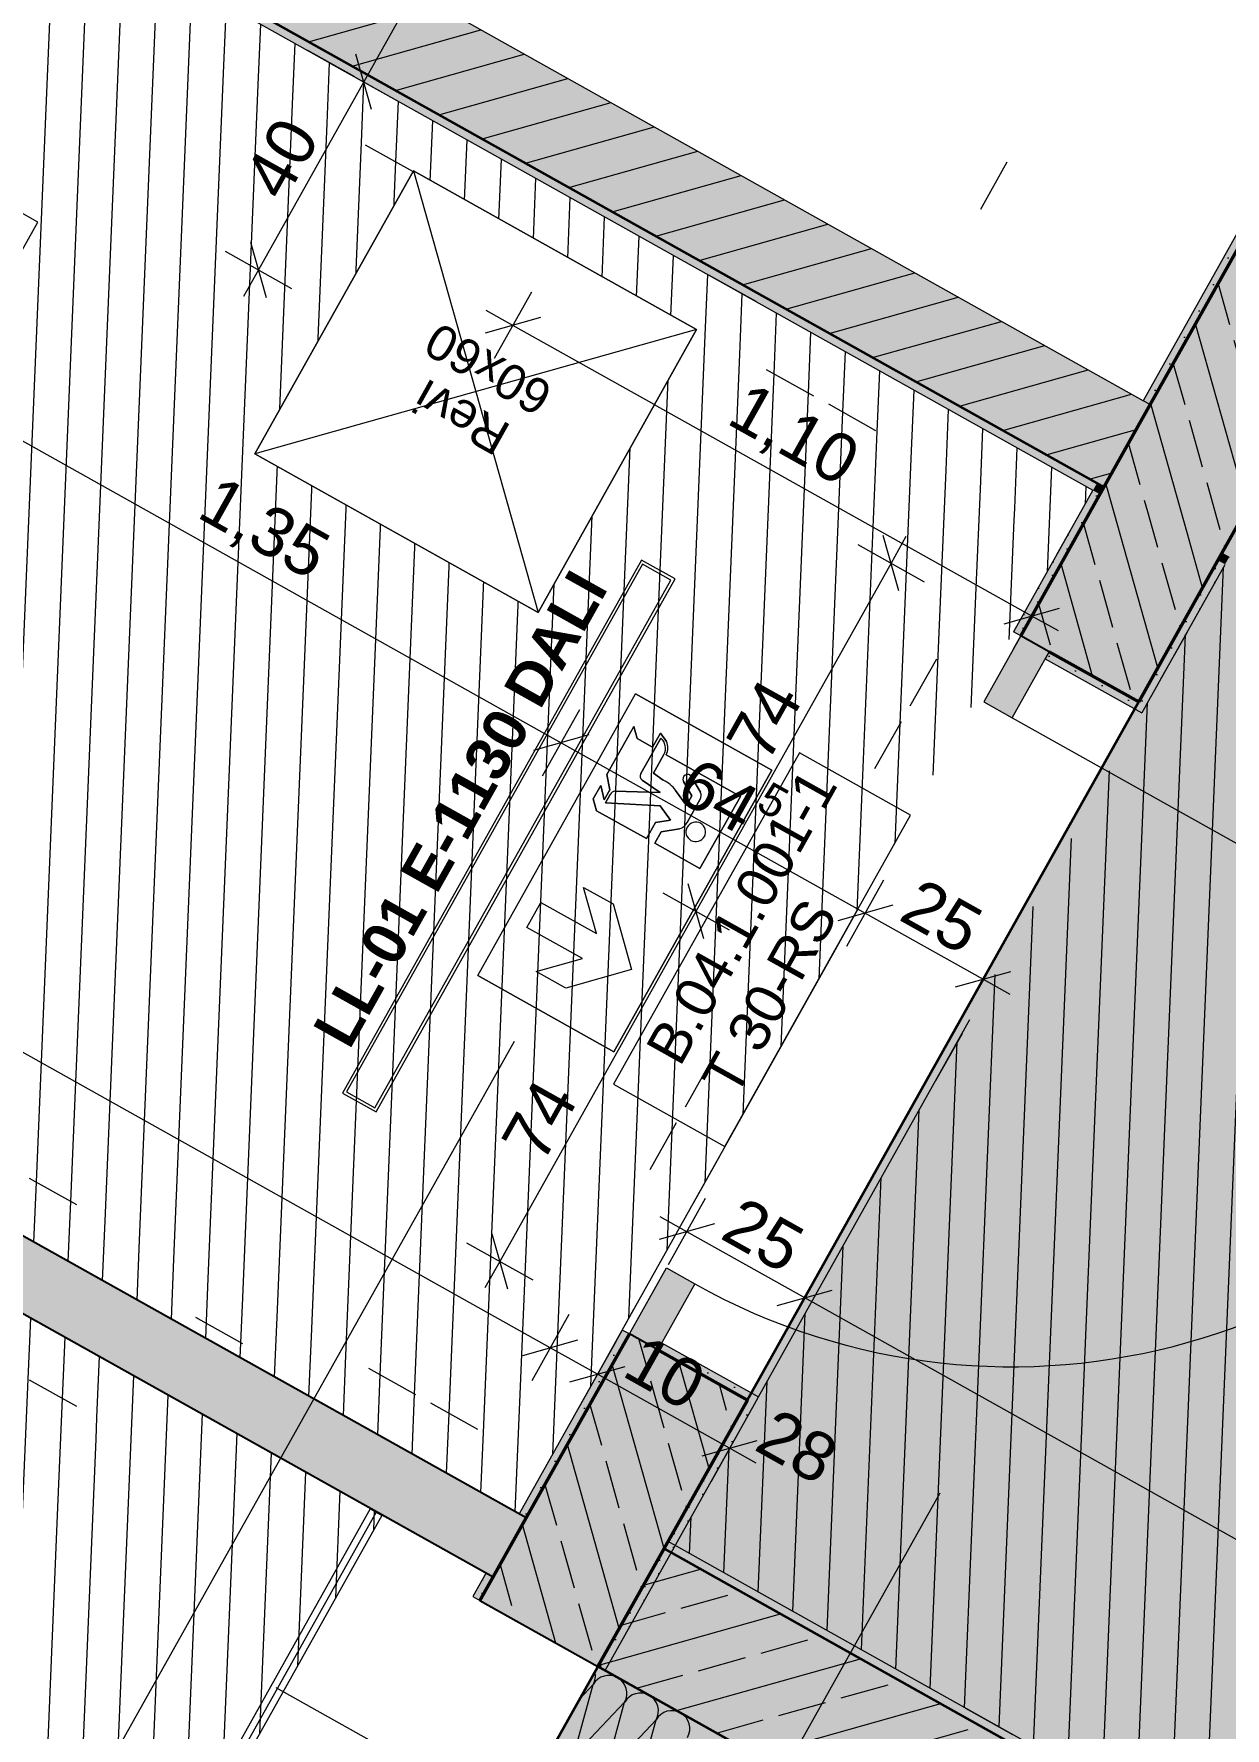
# Model space of a CAD drawing. Header units: metres. Extents: x -27.1 to 50.1, y 105.7 to 163.4.
# Drawn here: x -4.43 to -2.228, y 121.858 to 124.991 of the extents above; entities that cross this region are included whole.
import ezdxf

# ---------------------------------------------------------------- set-up
doc = ezdxf.new("R2010")
doc.units = ezdxf.units.M
doc.header["$MEASUREMENT"] = 0
for name, pattern in [('Achse', [0.0023, 0.0015, -0.0008]), ('Punktlinie', [0.0035, 0, -0.0035]), ('Punktlinie_ eng', [0.00075, 0, -0.00075]), ('Strichlinie', [0.004, 0.003, -0.001]), ('Strichlinie-unter-Schnitt', [0.0024, 0.0016, -0.0008]), ('Strichlinie-über-Schnitt', [0.0023, 0.0008, -0.0015]), ('Strichpunktlinie', [0.006703, 0.003528, -0.001764, 0, -0.001411]), ('Wipeout_Contour', [1, 0, -1])]:
    doc.linetypes.add(name, pattern=pattern)
for name, color, linetype in [('00  Raster', 7, 'Continuous'), ('00  Raster Ausbau', 7, 'Continuous'), ('10  Treppen + Rampen', 7, 'Continuous'), ('10  Wand Massiv', 7, 'Continuous'), ('10  Wand Massiv_Schnittschraffur', 7, 'Continuous'), ('10  Wand Massiv_Tür', 7, 'Continuous'), ('20  Decke Abhangdecke', 7, 'Continuous'), ('20  Decke Abhangdecke_Deckschraffur', 7, 'Continuous'), ('20  Deckenspiegel + Einbauten', 7, 'Continuous'), ('40  Bemaßung 1_ 50 Deckenspiegel', 7, 'Continuous'), ('50  NUF - Raumstempel', 7, 'Continuous'), ('Neubau_10  Treppen + Rampen', 7, 'Continuous'), ('Neubau_10  Wand Massiv', 7, 'Continuous'), ('Neubau_20  Decke Abhangdecke', 7, 'Continuous'), ('Neubau_20  Decke Abhangdecke_Deckschraffur', 7, 'Continuous'), ('Neubau_20  Deckenspiegel + Einbauten', 7, 'Continuous'), ('Neubau_20 Wand Leichtbau MIETERAUSBAU', 7, 'Continuous'), ('Neubau_20 Wand Leichtbau MIETERAUSBAU_Schnittschraffur', 7, 'Continuous')]:
    doc.layers.add(name, color=color, linetype=linetype)
doc.styles.add('ERSTELLTER_STIL_1', font='arial.ttf')
doc.styles.add('ERSTELLTER_STIL_2', font='arial.ttf')
pattern_1 = [(87.605446, (0, 0), (-0.02497817, 0.001044517), [0, -0.025])]
pattern_2 = [(87.605446, (0, 0), (-0.06494324, 0.002715745), [])]
pattern_3 = [(285.73796, (0, 0), (0.11550147, 0.03254858), []), (285.73796, (0.05775, 0.01627), (0.11550147, 0.03254858), [0.09, -0.03])]
pattern_4 = [(15.737956, (0, 0), (-0.017630478, 0.062563295), [])]

# ---------------------------------------------------------------- blocks, each defined once
blk = doc.blocks.new('*X7', base_point=(-0.1628, 98.0075))
at = {"layer": '10  Wand Massiv_Schnittschraffur', "color": 98, "linetype": 'Continuous', "lineweight": 13, "ltscale": 1000, "true_color": 0x000100}
for p, q in [((-3.4322, 121.8056), (-3.3961, 121.9382)), ((-3.4203, 121.9124), (-3.3961, 121.9382)), ((-3.4322, 121.8056), (-3.3379, 121.9056)), ((-3.374, 121.773), (-3.3379, 121.9056)), ((-3.374, 121.773), (-3.2798, 121.873)), ((-3.3159, 121.7404), (-3.2798, 121.873))]:
    blk.add_line(p, q, dxfattribs=at)
for centre, start, end in [((-3.4252, 121.9545), 330.738, 12.778), ((-3.367, 121.9219), 60.738, 150.738), ((-3.367, 121.9219), 330.738, 60.738), ((-3.3088, 121.8893), 60.738, 150.738), ((-3.3088, 121.8893), 330.738, 60.738), ((-3.2507, 121.8567), 60.738, 150.738), ((-3.2507, 121.8567), 330.738, 60.738)]:
    blk.add_arc(centre, 0.0333, start, end, dxfattribs=at)

msp = doc.modelspace()

# ---------------------------------------------------------------- hatches: boundary and pattern name
at = {"layer": '10  Wand Massiv_Schnittschraffur', "linetype": 'Continuous', "lineweight": 0, "true_color": 0xffffff}
for points in [[(-5.1492, 125.8645), (-5.2347, 125.7118), (-2.4649, 124.1598), (-2.3793, 124.3125)], [(-5.3874, 125.7973), (-5.3947, 125.7843), (-2.4722, 124.1468), (-2.4649, 124.1598)], [(-1.94, 125.0659), (-2.4518, 124.1525), (-2.2337, 124.0303), (-1.7219, 124.9437)], [(-2.3662, 124.3052), (-1.94, 125.0659), (-1.9531, 125.0733), (-2.3793, 124.3125)], [(-2.4518, 124.1525), (-2.3662, 124.3052), (-2.3793, 124.3125), (-2.4649, 124.1598)], [(-2.4722, 124.1468), (-2.6188, 123.885), (-2.6058, 123.8777), (-2.4591, 124.1394)], [(-2.4518, 124.1525), (-2.6058, 123.8777), (-2.5534, 123.8484), (-2.3877, 123.7555), (-2.2337, 124.0303)], [(-2.4591, 124.1394), (-2.4518, 124.1525), (-2.4649, 124.1598), (-2.4722, 124.1468)], [(-2.3877, 123.7555), (-2.3746, 123.7482), (-2.2279, 124.0099), (-2.241, 124.0172)], [(-2.2279, 124.0099), (-2.2206, 124.023), (-2.2337, 124.0303), (-2.241, 124.0172)], [(-2.6058, 123.8777), (-2.6742, 123.7556), (-2.6218, 123.7262), (-2.5534, 123.8484)], [(-2.3746, 123.7482), (-2.3877, 123.7555), (-2.5534, 123.8484), (-2.5607, 123.8353), (-2.3819, 123.7351)], [(-3.3292, 122.5866), (-3.2768, 122.5572), (-3.2084, 122.6794), (-3.2608, 122.7087)], [(-3.3292, 122.5866), (-3.6054, 122.0937), (-3.3873, 121.9715), (-3.1111, 122.4644), (-3.2768, 122.5572)], [(-3.3423, 122.5939), (-3.5329, 122.2537), (-3.5198, 122.2463), (-3.3292, 122.5866)], [(-3.0907, 122.4701), (-3.2695, 122.5703), (-3.2768, 122.5572), (-3.1111, 122.4644), (-3.098, 122.457)], [(-3.3873, 121.9715), (-3.3742, 121.9641), (-3.098, 122.457), (-3.1111, 122.4644)], [(-0.7278, 120.7851), (-3.2577, 122.2026), (-3.2651, 122.1896), (-0.7351, 120.772)], [(-3.3873, 121.9715), (-0.8573, 120.5539), (-0.7351, 120.772), (-3.2651, 122.1896)], [(-3.594, 122.1446), (-3.6185, 122.101), (-3.6054, 122.0937), (-3.5809, 122.1373)]]:
    msp.add_hatch(color=7, dxfattribs=at).paths.add_polyline_path(points)
at = {"layer": '10  Wand Massiv_Schnittschraffur', "linetype": 'Continuous', "lineweight": 13, "true_color": 0x000100}
h = msp.add_hatch(dxfattribs=at)
h.set_pattern_fill('MW_Kalksandstein_0001', color=98, style=0, pattern_type=2)
h.set_pattern_definition(pattern_4)
h.paths.add_polyline_path([(-5.1492, 125.8645), (-5.2347, 125.7118), (-2.4649, 124.1598), (-2.3793, 124.3125)])
h = msp.add_hatch(dxfattribs=at)
h.set_pattern_fill('Gips_0001', color=98, style=0, pattern_type=2)
h.set_pattern_definition(pattern_1)
h.paths.add_polyline_path([(-5.3874, 125.7973), (-5.3947, 125.7843), (-2.4722, 124.1468), (-2.4649, 124.1598)])
h = msp.add_hatch(dxfattribs=at)
h.set_pattern_fill('Beton__Stahlbeton_0001', color=98, style=0, pattern_type=2)
h.set_pattern_definition([(285.73796, (0, 0), (0.11550147, 0.03254858), []), (285.73796, (0.05775, 0.01627), (0.11550147, 0.03254858), [0.09, -0.03])])
h.paths.add_polyline_path([(-1.94, 125.0659), (-2.4518, 124.1525), (-2.2337, 124.0303), (-1.7219, 124.9437)])
h = msp.add_hatch(dxfattribs=at)
h.set_pattern_fill('Gips_0001', color=98, style=0, pattern_type=2)
h.set_pattern_definition(pattern_1)
h.paths.add_polyline_path([(-2.3662, 124.3052), (-1.94, 125.0659), (-1.9531, 125.0733), (-2.3793, 124.3125)])
h = msp.add_hatch(dxfattribs=at)
h.set_pattern_fill('MW_Kalksandstein_0001', color=98, style=0, pattern_type=2)
h.set_pattern_definition(pattern_4)
h.paths.add_polyline_path([(-2.4518, 124.1525), (-2.3662, 124.3052), (-2.3793, 124.3125), (-2.4649, 124.1598)])
h = msp.add_hatch(dxfattribs=at)
h.set_pattern_fill('Gips_0001', color=98, style=0, pattern_type=2)
h.set_pattern_definition(pattern_1)
h.paths.add_polyline_path([(-2.4722, 124.1468), (-2.6188, 123.885), (-2.6058, 123.8777), (-2.4591, 124.1394)])
h = msp.add_hatch(dxfattribs=at)
h.set_pattern_fill('Beton__Stahlbeton_0001', color=98, style=0, pattern_type=2)
h.set_pattern_definition(pattern_3)
h.paths.add_polyline_path([(-2.4518, 124.1525), (-2.6058, 123.8777), (-2.5534, 123.8484), (-2.3877, 123.7555), (-2.2337, 124.0303)])
h = msp.add_hatch(dxfattribs=at)
h.set_pattern_fill('Gips_0001', color=98, style=0, pattern_type=2)
h.set_pattern_definition(pattern_1)
h.paths.add_polyline_path([(-2.4591, 124.1394), (-2.4518, 124.1525), (-2.4649, 124.1598), (-2.4722, 124.1468)])
h = msp.add_hatch(dxfattribs=at)
h.set_pattern_fill('Gips_0001', color=98, style=0, pattern_type=2)
h.set_pattern_definition(pattern_1)
h.paths.add_polyline_path([(-2.3877, 123.7555), (-2.3746, 123.7482), (-2.2279, 124.0099), (-2.241, 124.0172)])
h = msp.add_hatch(dxfattribs=at)
h.set_pattern_fill('Gips_0001', color=98, style=0, pattern_type=2)
h.set_pattern_definition(pattern_1)
h.paths.add_polyline_path([(-2.2279, 124.0099), (-2.2206, 124.023), (-2.2337, 124.0303), (-2.241, 124.0172)])
h = msp.add_hatch(dxfattribs=at)
h.set_pattern_fill('Gips_0001', color=98, style=0, pattern_type=2)
h.set_pattern_definition(pattern_1)
h.paths.add_polyline_path([(-2.3746, 123.7482), (-2.3877, 123.7555), (-2.5534, 123.8484), (-2.5607, 123.8353), (-2.3819, 123.7351)])
h = msp.add_hatch(dxfattribs=at)
h.set_pattern_fill('Beton__Stahlbeton_0001', color=98, style=0, pattern_type=2)
h.set_pattern_definition(pattern_3)
h.paths.add_polyline_path([(-3.3292, 122.5866), (-3.6054, 122.0937), (-3.3873, 121.9715), (-3.1111, 122.4644), (-3.2768, 122.5572)])
h = msp.add_hatch(dxfattribs=at)
h.set_pattern_fill('Gips_0001', color=98, style=0, pattern_type=2)
h.set_pattern_definition(pattern_1)
h.paths.add_polyline_path([(-3.3423, 122.5939), (-3.5329, 122.2537), (-3.5198, 122.2463), (-3.3292, 122.5866)])
h = msp.add_hatch(dxfattribs=at)
h.set_pattern_fill('Gips_0001', color=98, style=0, pattern_type=2)
h.set_pattern_definition(pattern_1)
h.paths.add_polyline_path([(-3.0907, 122.4701), (-3.2695, 122.5703), (-3.2768, 122.5572), (-3.1111, 122.4644), (-3.098, 122.457)])
h = msp.add_hatch(dxfattribs=at)
h.set_pattern_fill('Gips_0001', color=98, style=0, pattern_type=2)
h.set_pattern_definition(pattern_1)
h.paths.add_polyline_path([(-3.3873, 121.9715), (-3.3742, 121.9641), (-3.098, 122.457), (-3.1111, 122.4644)])
h = msp.add_hatch(dxfattribs=at)
h.set_pattern_fill('Gips_0001', color=98, style=0, pattern_type=2)
h.set_pattern_definition(pattern_1)
h.paths.add_polyline_path([(-0.7278, 120.7851), (-3.2577, 122.2026), (-3.2651, 122.1896), (-0.7351, 120.772)])
h = msp.add_hatch(dxfattribs=at)
h.set_pattern_fill('Beton__Stahlbeton_0001', color=98, style=0, pattern_type=2)
h.set_pattern_definition([(15.73796, (0, 0), (-0.03254858, 0.11550147), []), (15.73796, (-0.01627, 0.05775), (-0.03254858, 0.11550147), [0.09, -0.03])])
h.paths.add_polyline_path([(-3.3873, 121.9715), (-0.8573, 120.5539), (-0.7351, 120.772), (-3.2651, 122.1896)])
h = msp.add_hatch(dxfattribs=at)
h.set_pattern_fill('Gips_0001', color=98, style=0, pattern_type=2)
h.set_pattern_definition(pattern_1)
h.paths.add_polyline_path([(-3.594, 122.1446), (-3.6185, 122.101), (-3.6054, 122.0937), (-3.5809, 122.1373)])
at = {"layer": 'Neubau_20  Decke Abhangdecke_Deckschraffur', "linetype": 'Continuous', "lineweight": 18, "true_color": 0xffd5aa}
h = msp.add_hatch(dxfattribs=at)
h.set_pattern_fill('Mauerwerk_0001', color=41, style=0, pattern_type=2)
h.set_pattern_definition(pattern_2)
h.paths.add_polyline_path([(-6.715, 127.9798), (-8.397, 124.9778), (-8.3098, 124.9289), (-3.5329, 122.2537), (-2.4722, 124.1468), (-5.4078, 125.7916), (-4.787, 126.8995), (-6.6278, 127.9309)])
h.paths.add_polyline_path([(-8.2609, 125.0162), (-6.6767, 127.8437), (-4.9231, 126.8612), (-5.5439, 125.7532), (-2.6083, 124.1084), (-3.5718, 122.3889)], flags=0)
h = msp.add_hatch(dxfattribs=at)
h.set_pattern_fill('Mauerwerk_0001', color=41, style=0, pattern_type=2)
h.set_pattern_definition(pattern_2)
h.paths.add_polyline_path([(-8.2609, 125.0162), (-3.5718, 122.3889), (-2.6083, 124.1084), (-5.5439, 125.7532), (-4.9231, 126.8612), (-6.6767, 127.8437)])
h = msp.add_hatch(dxfattribs=at)
h.set_pattern_fill('Mauerwerk_0001', color=41, style=0, pattern_type=2)
h.set_pattern_definition(pattern_2)
h.paths.add_polyline_path([(-8.507, 124.7815), (-11.9098, 118.7084), (-7.6128, 116.3019), (-7.5387, 116.4341), (-7.1636, 116.2239), (-4.7342, 120.5597), (-5.1093, 120.7699), (-4.8992, 121.145), (-4.524, 120.9348), (-3.786, 122.2521), (-8.4581, 124.8688)])
h.paths.add_polyline_path([(-7.6516, 116.4372), (-11.7737, 118.7468), (-8.4198, 124.7327), (-4.2977, 122.4231)], flags=0)
h = msp.add_hatch(dxfattribs=at)
h.set_pattern_fill('Mauerwerk_0001', color=41, style=0, pattern_type=2)
h.set_pattern_definition(pattern_2)
h.paths.add_polyline_path([(-8.4198, 124.7327), (-11.7737, 118.7468), (-7.6516, 116.4372), (-4.2977, 122.4231)])
at = {"layer": 'Neubau_20 Wand Leichtbau MIETERAUSBAU_Schnittschraffur', "linetype": 'Continuous', "lineweight": 18}
for points in [[(-8.4576, 124.8697), (-3.5809, 122.1373), (-3.5198, 122.2463), (-8.3965, 124.9787)], [(-3.5809, 122.1373), (-3.5198, 122.2463), (-3.5329, 122.2537), (-3.594, 122.1446)]]:
    msp.add_hatch(color=9, dxfattribs=at).paths.add_polyline_path(points)

# ---------------------------------------------------------------- linework, layer by layer
at = {"layer": '00  Raster Ausbau', "color": 9, "linetype": 'Achse', "lineweight": 18, "ltscale": 1000}
for p, q in [((-3.2433, 121.4204), (-2.7545, 122.2928)), ((-3.1099, 121.4435), (-3.9823, 121.9323))]:
    msp.add_line(p, q, dxfattribs=at)
at = {"layer": '10  Wand Massiv', "color": 7, "linetype": 'Continuous', "lineweight": 35, "ltscale": 1000}
for p, q in [((-5.2347, 125.7118), (-2.4649, 124.1598)), ((-2.4649, 124.1598), (-2.4518, 124.1525)), ((-2.4649, 124.1598), (-2.4518, 124.1525)), ((-0.7351, 120.772), (-3.2651, 122.1896)), ((-3.3873, 121.9715), (-0.8573, 120.5539))]:
    msp.add_line(p, q, dxfattribs=at)
at = {"layer": '10  Wand Massiv', "color": 7, "linetype": 'Continuous', "lineweight": 50, "ltscale": 1000}
for p, q in [((-1.94, 125.0659), (-2.3662, 124.3052)), ((-2.4518, 124.1525), (-2.3662, 124.3052)), ((-2.4518, 124.1525), (-2.3662, 124.3052)), ((-2.4518, 124.1525), (-2.6058, 123.8777)), ((-2.3877, 123.7555), (-2.2337, 124.0303)), ((-2.3877, 123.7555), (-2.5534, 123.8484)), ((-3.3292, 122.5866), (-3.5198, 122.2463)), ((-3.1111, 122.4644), (-3.2768, 122.5572)), ((-3.3873, 121.9715), (-3.1111, 122.4644)), ((-3.5809, 122.1373), (-3.5198, 122.2463)), ((-3.5809, 122.1373), (-3.5198, 122.2463)), ((-3.5809, 122.1373), (-3.6054, 122.0937))]:
    msp.add_line(p, q, dxfattribs=at)
at = {"layer": '10  Wand Massiv', "color": 7, "linetype": 'Continuous', "lineweight": 13, "ltscale": 1000}
for p, q in [((-2.3662, 124.3052), (-2.3793, 124.3125)), ((-2.3662, 124.3052), (-2.3793, 124.3125)), ((-2.6058, 123.8777), (-2.6188, 123.885)), ((-2.5534, 123.8484), (-2.5607, 123.8353)), ((-2.5607, 123.8353), (-2.3819, 123.7351)), ((-2.3746, 123.7482), (-2.3819, 123.7351)), ((-3.3292, 122.5866), (-3.3423, 122.5939)), ((-3.2768, 122.5572), (-3.2695, 122.5703)), ((-3.2695, 122.5703), (-3.0907, 122.4701)), ((-3.098, 122.457), (-3.0907, 122.4701))]:
    msp.add_line(p, q, dxfattribs=at)
at = {"layer": '10  Wand Massiv', "color": 7, "linetype": 'Continuous', "lineweight": 25, "ltscale": 1000}
for p, q in [((-2.5534, 123.8484), (-2.6058, 123.8777)), ((-3.2768, 122.5572), (-3.3292, 122.5866))]:
    msp.add_line(p, q, dxfattribs=at)
at = {"layer": '10  Wand Massiv', "color": 7, "linetype": 'Continuous', "lineweight": 13, "ltscale": 1000, "flags": 128}
for points in [[(-2.3793, 124.3125), (-5.1492, 125.8645)], [(-5.3947, 125.7843), (-2.4722, 124.1468)], [(-1.9531, 125.0733), (-2.3793, 124.3125)], [(-2.4722, 124.1468), (-2.6188, 123.885)], [(-2.2337, 124.0303), (-2.2206, 124.023)], [(-2.3746, 123.7482), (-2.2279, 124.0099)], [(-3.3423, 122.5939), (-3.5329, 122.2537)], [(-3.3742, 121.9641), (-3.098, 122.457)], [(-3.2651, 122.1896), (-3.2577, 122.2026)], [(-0.7278, 120.7851), (-3.2577, 122.2026)], [(-3.594, 122.1446), (-3.6185, 122.101)], [(-3.6185, 122.101), (-3.6054, 122.0937)], [(-3.485, 121.797), (-3.3873, 121.9715)], [(-3.3873, 121.9715), (-3.3742, 121.9641)]]:
    msp.add_lwpolyline(points, dxfattribs=at)
at = {"layer": '10  Wand Massiv', "color": 7, "linetype": 'Continuous', "lineweight": 50, "ltscale": 1000, "flags": 128}
msp.add_lwpolyline([(-2.2337, 124.0303), (-1.7219, 124.9437)], dxfattribs=at)
at = {"layer": '10  Wand Massiv', "color": 7, "linetype": 'Continuous', "lineweight": 13, "ltscale": 1000, "flags": 128}
msp.add_lwpolyline([(-3.1528, 122.9331), (-2.8093, 123.5463), (-3.0149, 123.6615), (-3.3585, 123.0484)], close=True, dxfattribs=at)
at = {"layer": '10  Wand Massiv', "color": 7, "linetype": 'Continuous', "lineweight": 25, "ltscale": 1000, "flags": 128}
msp.add_lwpolyline([(-3.6054, 122.0937), (-3.3873, 121.9715)], dxfattribs=at)
at = {"layer": '10  Wand Massiv_Tür', "color": 7, "linetype": 'Strichlinie-über-Schnitt', "lineweight": 13, "ltscale": 1000}
for p, q in [((-3.3423, 122.5939), (-2.6188, 123.885)), ((-3.0907, 122.4701), (-2.3819, 123.7351))]:
    msp.add_line(p, q, dxfattribs=at)
at = {"layer": '10  Wand Massiv_Tür', "color": 7, "linetype": 'Continuous', "lineweight": 18, "ltscale": 1000}
for p, q in [((-2.6058, 123.8777), (-2.6742, 123.7556)), ((-2.5534, 123.8484), (-2.6058, 123.8777)), ((-2.6218, 123.7262), (-2.5534, 123.8484)), ((-2.6742, 123.7556), (-2.6218, 123.7262)), ((-2.6218, 123.7262), (-1.575, 123.1397)), ((-3.3292, 122.5866), (-3.2608, 122.7087)), ((-3.2608, 122.7087), (-3.2084, 122.6794)), ((-3.2084, 122.6794), (-3.2768, 122.5572)), ((-3.2768, 122.5572), (-3.3292, 122.5866))]:
    msp.add_line(p, q, dxfattribs=at)
at = {"layer": '10  Wand Massiv_Tür', "color": 7, "linetype": 'Continuous', "lineweight": 13, "ltscale": 1000}
for p, q in [((-2.6058, 123.8777), (-2.6188, 123.885)), ((-2.5607, 123.8353), (-2.3819, 123.7351)), ((-2.3746, 123.7482), (-2.3819, 123.7351)), ((-3.3292, 122.5866), (-3.3423, 122.5939)), ((-3.2695, 122.5703), (-3.0907, 122.4701)), ((-3.098, 122.457), (-3.0907, 122.4701))]:
    msp.add_line(p, q, dxfattribs=at)
at = {"layer": '10  Wand Massiv_Tür', "color": 7, "linetype": 'Continuous', "lineweight": 25, "ltscale": 1000}
for p, q in [((-2.5534, 123.8484), (-2.6058, 123.8777)), ((-2.5534, 123.8484), (-2.6058, 123.8777)), ((-3.2768, 122.5572), (-3.3292, 122.5866)), ((-3.2768, 122.5572), (-3.3292, 122.5866))]:
    msp.add_line(p, q, dxfattribs=at)
at = {"layer": '10  Wand Massiv_Tür', "color": 7, "linetype": 'Continuous', "lineweight": 13, "ltscale": 1000}
msp.add_arc((-2.6218, 123.7262), 1.2, 240.738, 330.738, dxfattribs=at)
at = {"layer": '20  Decke Abhangdecke', "color": 7, "linetype": 'Strichlinie-unter-Schnitt', "lineweight": 18, "ltscale": 1000}
for p, q in [((-3.8083, 122.2634), (-4.5458, 120.9471)), ((-3.8083, 122.2634), (-3.7865, 122.2512)), ((-3.7865, 122.2512), (-4.524, 120.9348))]:
    msp.add_line(p, q, dxfattribs=at)
at = {"layer": '20  Decke Abhangdecke', "color": 7, "linetype": 'Strichpunktlinie', "lineweight": 13, "ltscale": 1000}
msp.add_line((-3.7974, 122.2573), (-4.5349, 120.9409), dxfattribs=at)
at = {"layer": '40  Bemaßung 1_ 50 Deckenspiegel', "color": 7, "linetype": 'Continuous', "lineweight": 13, "ltscale": 1000}
for p, q in [((-3.7274, 125.0678), (-3.8203, 124.9021)), ((-3.8059, 124.851), (-3.8346, 124.9531)), ((-3.8816, 124.9364), (-3.7589, 124.8677)), ((-2.9068, 124.0464), (-2.7841, 123.9776)), ((-2.8311, 123.961), (-2.8598, 124.0631)), ((-2.818, 124.0611), (-2.8455, 124.012)), ((-2.5509, 123.9756), (-2.6196, 123.8529)), ((-2.6363, 123.8999), (-2.5342, 123.9287)), ((-2.5362, 123.8868), (-2.5853, 123.9143)), ((-3.4897, 123.6187), (-3.4209, 123.7413)), ((-3.4043, 123.6944), (-3.5064, 123.6656)), ((-3.4553, 123.68), (-2.893, 123.365)), ((-3.1918, 123.3171), (-3.2206, 123.4192)), ((-2.9274, 123.3036), (-2.8587, 123.4263)), ((-3.2675, 123.4025), (-3.1449, 123.3338)), ((-3.2062, 123.3682), (-3.5689, 122.7209)), ((-2.842, 123.3794), (-2.9441, 123.3506)), ((-2.893, 123.365), (-2.6749, 123.2428)), ((-2.7093, 123.1814), (-2.6406, 123.3041)), ((-2.726, 123.2284), (-2.6239, 123.2572)), ((-2.6749, 123.2428), (-2.6259, 123.2153)), ((-3.1888, 122.8371), (-3.2576, 122.7144)), ((-3.1721, 122.7901), (-3.2742, 122.7614)), ((-3.2232, 122.7757), (-3.2723, 122.8032)), ((-3.5833, 122.7719), (-3.5545, 122.6698)), ((-3.0051, 122.6535), (-3.2232, 122.7757)), ((-3.6302, 122.7552), (-3.5075, 122.6865)), ((-3.5689, 122.7209), (-3.5964, 122.6718)), ((-2.9707, 122.7149), (-3.0395, 122.5922)), ((-3.0561, 122.6392), (-2.954, 122.6679)), ((-1.7837, 121.9692), (-3.0051, 122.6535)), ((-3.4409, 122.6225), (-3.5096, 122.4998)), ((-3.5263, 122.5467), (-3.4242, 122.5755)), ((-3.3537, 122.5736), (-3.4224, 122.4509)), ((-3.388, 122.5122), (-3.4753, 122.5611)), ((-3.4391, 122.4979), (-3.337, 122.5266)), ((-3.1438, 122.3754), (-3.388, 122.5122)), ((-3.1094, 122.4367), (-3.1781, 122.314)), ((-3.1948, 122.361), (-3.0927, 122.3898)), ((-3.0947, 122.3479), (-3.1438, 122.3754))]:
    msp.add_line(p, q, dxfattribs=at)
at = {"layer": 'Neubau_10  Wand Massiv', "color": 7, "linetype": 'Continuous', "lineweight": 25, "ltscale": 1000}
for p, q in [((-3.5198, 122.2463), (-3.5329, 122.2537)), ((-3.5198, 122.2463), (-3.5329, 122.2537)), ((-3.594, 122.1446), (-3.5809, 122.1373)), ((-3.594, 122.1446), (-3.5809, 122.1373))]:
    msp.add_line(p, q, dxfattribs=at)
at = {"layer": 'Neubau_20  Decke Abhangdecke', "color": 7, "linetype": 'Punktlinie_ eng', "lineweight": 13, "ltscale": 1000, "flags": 128}
for points in [[(-6.715, 127.9798), (-8.397, 124.9778), (-8.3098, 124.9289), (-3.5329, 122.2537), (-2.4722, 124.1468), (-5.4078, 125.7916), (-4.787, 126.8995), (-6.6278, 127.9309)], [(-8.2609, 125.0162), (-3.5718, 122.3889), (-2.6083, 124.1084), (-5.5439, 125.7532), (-4.9231, 126.8612), (-6.6767, 127.8437)], [(-8.2609, 125.0162), (-6.6767, 127.8437), (-4.9231, 126.8612), (-5.5439, 125.7532), (-2.6083, 124.1084), (-3.5718, 122.3889)], [(-8.507, 124.7815), (-11.9098, 118.7084), (-7.6128, 116.3019), (-7.5387, 116.4341), (-7.1636, 116.2239), (-4.7342, 120.5597), (-5.1093, 120.7699), (-4.8992, 121.145), (-4.524, 120.9348), (-3.786, 122.2521), (-8.4581, 124.8688)], [(-7.6516, 116.4372), (-11.7737, 118.7468), (-8.4198, 124.7327), (-4.2977, 122.4231)], [(-8.4198, 124.7327), (-11.7737, 118.7468), (-7.6516, 116.4372), (-4.2977, 122.4231)]]:
    msp.add_lwpolyline(points, close=True, dxfattribs=at)
at = {"layer": 'Neubau_20  Deckenspiegel + Einbauten', "color": 7, "linetype": 'Continuous', "lineweight": 13, "ltscale": 1000}
for p, q in [((-3.6096, 123.2497), (-3.3178, 123.7706)), ((-3.0659, 123.6294), (-3.3178, 123.7706)), ((-3.3178, 123.7706), (-3.0659, 123.6294)), ((-3.321, 123.7098), (-3.3707, 123.6212)), ((-3.3707, 123.6212), (-3.321, 123.7098)), ((-3.3149, 123.6881), (-3.321, 123.7098)), ((-3.321, 123.7098), (-3.3149, 123.6881)), ((-3.2862, 123.672), (-3.3149, 123.6881)), ((-3.3149, 123.6881), (-3.2862, 123.672)), ((-3.3081, 123.6228), (-3.2713, 123.6884)), ((-3.2713, 123.6884), (-3.3081, 123.6228)), ((-3.2718, 123.6977), (-3.2862, 123.672)), ((-3.2862, 123.672), (-3.2718, 123.6977)), ((-3.2605, 123.682), (-3.2718, 123.6977)), ((-3.2718, 123.6977), (-3.2605, 123.682)), ((-3.2653, 123.6582), (-3.2848, 123.6235)), ((-3.2848, 123.6235), (-3.2653, 123.6582)), ((-3.1239, 123.5808), (-3.2613, 123.6578)), ((-3.2613, 123.6578), (-3.1239, 123.5808)), ((-3.3707, 123.6212), (-3.3652, 123.5932)), ((-3.3652, 123.5932), (-3.3707, 123.6212)), ((-3.3577, 123.1086), (-3.0659, 123.6294)), ((-3.0659, 123.6294), (-3.3577, 123.1086)), ((-3.2723, 123.5877), (-3.3055, 123.6109)), ((-3.3055, 123.6109), (-3.2723, 123.5877)), ((-3.2848, 123.6235), (-3.2668, 123.6109)), ((-3.2668, 123.6109), (-3.2848, 123.6235)), ((-3.2137, 123.5816), (-3.2291, 123.6085)), ((-3.2291, 123.6085), (-3.2137, 123.5816)), ((-3.2141, 123.6171), (-3.1976, 123.5883)), ((-3.1976, 123.5883), (-3.2141, 123.6171)), ((-3.3821, 123.6008), (-3.3959, 123.5762)), ((-3.3959, 123.5762), (-3.3821, 123.6008)), ((-3.3959, 123.5762), (-3.3897, 123.5543)), ((-3.3897, 123.5543), (-3.3959, 123.5762)), ((-3.3755, 123.5747), (-3.3821, 123.6008)), ((-3.3821, 123.6008), (-3.3755, 123.5747)), ((-3.3652, 123.5932), (-3.3755, 123.5747)), ((-3.3755, 123.5747), (-3.3652, 123.5932)), ((-3.373, 123.569), (-3.3644, 123.5843)), ((-3.3644, 123.5843), (-3.373, 123.569)), ((-3.3558, 123.5902), (-3.2723, 123.5877)), ((-3.2723, 123.5877), (-3.3558, 123.5902)), ((-3.2436, 123.5919), (-3.2235, 123.5641)), ((-3.2235, 123.5641), (-3.2436, 123.5919)), ((-3.2235, 123.5641), (-3.2137, 123.5816)), ((-3.2137, 123.5816), (-3.2235, 123.5641)), ((-3.1983, 123.5754), (-3.2223, 123.5324)), ((-3.2223, 123.5324), (-3.1983, 123.5754)), ((-3.1987, 123.4473), (-3.1239, 123.5808)), ((-3.1239, 123.5808), (-3.1987, 123.4473)), ((-3.3897, 123.5543), (-3.2975, 123.5026)), ((-3.2975, 123.5026), (-3.3897, 123.5543)), ((-3.2725, 123.5634), (-3.373, 123.569)), ((-3.373, 123.569), (-3.2725, 123.5634)), ((-3.2532, 123.5367), (-3.2725, 123.5634)), ((-3.2725, 123.5634), (-3.2532, 123.5367)), ((-3.2975, 123.5026), (-3.2807, 123.5325)), ((-3.2807, 123.5325), (-3.2975, 123.5026)), ((-3.2705, 123.5154), (-3.2824, 123.4942)), ((-3.2824, 123.4942), (-3.2705, 123.5154)), ((-3.2807, 123.5325), (-3.2532, 123.5367)), ((-3.2532, 123.5367), (-3.2807, 123.5325)), ((-3.2365, 123.5207), (-3.2705, 123.5154)), ((-3.2705, 123.5154), (-3.2365, 123.5207)), ((-3.2824, 123.4942), (-3.1987, 123.4473)), ((-3.1987, 123.4473), (-3.2824, 123.4942)), ((-3.414, 123.4125), (-3.3593, 123.3819)), ((-3.3899, 123.3272), (-3.414, 123.4125)), ((-3.3899, 123.3272), (-3.414, 123.4125)), ((-3.414, 123.4125), (-3.3593, 123.3819)), ((-3.5185, 123.3385), (-3.4927, 123.3847)), ((-3.5185, 123.3385), (-3.4927, 123.3847)), ((-3.4927, 123.3847), (-3.3899, 123.3272)), ((-3.4927, 123.3847), (-3.3899, 123.3272)), ((-3.3593, 123.3819), (-3.3251, 123.2605)), ((-3.3593, 123.3819), (-3.3251, 123.2605)), ((-3.4158, 123.281), (-3.5185, 123.3385)), ((-3.4158, 123.281), (-3.5185, 123.3385)), ((-3.5012, 123.2569), (-3.4158, 123.281)), ((-3.5012, 123.2569), (-3.4158, 123.281)), ((-3.3251, 123.2605), (-3.4465, 123.2263)), ((-3.3251, 123.2605), (-3.4465, 123.2263)), ((-3.6096, 123.2497), (-3.3577, 123.1086)), ((-3.3577, 123.1086), (-3.6096, 123.2497)), ((-3.4465, 123.2263), (-3.5012, 123.2569)), ((-3.4465, 123.2263), (-3.5012, 123.2569))]:
    msp.add_line(p, q, dxfattribs=at)
at = {"layer": 'Neubau_20  Deckenspiegel + Einbauten', "color": 7, "linetype": 'Continuous', "lineweight": 13, "ltscale": 1000, "flags": 128}
msp.add_lwpolyline([(-4.4844, 124.6777), (-5.037, 123.692), (-4.975, 123.6573), (-4.4225, 124.643)], close=True, dxfattribs=at)
at = {"layer": 'Neubau_20  Deckenspiegel + Einbauten', "color": 7, "linetype": 'Continuous', "lineweight": 13, "ltscale": 1000}
for centre, radius, start, end in [((-3.2868, 123.6697), 0.0244, 331.9683, 50.3514), ((-3.2868, 123.6697), 0.0244, 331.9683, 50.3514), ((-3.284, 123.6707), 0.0261, 330.2892, 25.7537), ((-3.284, 123.6707), 0.0261, 330.2892, 25.7537), ((-3.3, 123.6183), 0.00922, 150.738, 233.5073), ((-3.3, 123.6183), 0.00922, 150.738, 233.5073), ((-3.2911, 123.5575), 0.0587, 35.8219, 65.4505), ((-3.2911, 123.5575), 0.0587, 35.8219, 65.4505), ((-3.2216, 123.6128), 0.00864, 29.8725, 209.6506), ((-3.2216, 123.6128), 0.00864, 29.8725, 209.6506), ((-3.3541, 123.5785), 0.0119, 98.383, 150.738), ((-3.3541, 123.5785), 0.0119, 98.383, 150.738), ((-3.2111, 123.5825), 0.0147, 330.738, 22.9722), ((-3.2111, 123.5825), 0.0147, 330.738, 22.9722), ((-3.2444, 123.5448), 0.0253, 288.1881, 330.738), ((-3.2444, 123.5448), 0.0253, 288.1881, 330.738), ((-3.2064, 123.5152), 0.0182, 60.738, 240.738), ((-3.2064, 123.5152), 0.0182, 240.738, 60.738)]:
    msp.add_arc(centre, radius, start, end, dxfattribs=at)
at = {"layer": 'Neubau_20 Wand Leichtbau MIETERAUSBAU', "color": 7, "linetype": 'Continuous', "lineweight": 25, "ltscale": 1000, "flags": 128}
for points in [[(-3.5198, 122.2463), (-8.3965, 124.9787)], [(-8.4576, 124.8697), (-3.5809, 122.1373)]]:
    msp.add_lwpolyline(points, dxfattribs=at)
at = {"layer": 'Neubau_20 Wand Leichtbau MIETERAUSBAU', "color": 7, "linetype": 'Continuous', "lineweight": 13, "ltscale": 1000, "flags": 128}
msp.add_lwpolyline([(-3.5809, 122.1373), (-3.5198, 122.2463)], dxfattribs=at)

# ---------------------------------------------------------------- block references
at = {"layer": '10  Treppen + Rampen', "color": 7, "linetype": 'Continuous', "lineweight": 13, "ltscale": 1000}
msp.add_blockref('*X7', (-0.1628, 98.0075), dxfattribs=at)

# ---------------------------------------------------------------- texts
at = {"layer": '10  Wand Massiv', "color": 7, "linetype": 'Continuous', "lineweight": 18, "char_height": 0.075, "attachment_point": 1, "rotation": 60.738, "style": 'ERSTELLTER_STIL_1'}
for s, insert in [('\\A1;{\\pql;\\pt0;\\fArial|b0|i0|c0|p38;B.04.1.001-1}', (-3.3013, 123.1154)), ('\\A1;{\\pql;\\pt0;\\fArial|b0|i0|c0|p38;T 30-RS}', (-3.1984, 123.0578))]:
    msp.add_mtext(s, dxfattribs=dict(at, insert=insert))
at = {"layer": '40  Bemaßung 1_ 50 Deckenspiegel', "color": 7, "linetype": 'Continuous', "lineweight": 13, "char_height": 0.09, "attachment_point": 7, "style": 'ERSTELLTER_STIL_1'}
for s, insert, width, rotation in [('\\A1;{\\pql;\\fArial|b0|i0|c0|p38;1,10}', (-3.1606, 124.2573), 0.239452, 330.738), ('\\A1;{\\pql;\\fArial|b0|i0|c0|p38;74}', (-3.0749, 123.6393), 0.136595, 60.738), ('\\A1;{\\pql;\\fArial|b0|i0|c0|p38;25}', (-2.8348, 123.353), 0.136595, 330.738), ('\\A1;{\\pql;\\fArial|b0|i0|c0|p38;74}', (-3.4904, 122.8989), 0.136595, 60.738), ('\\A1;{\\pql;\\fArial|b0|i0|c0|p38;25}', (-3.1649, 122.7637), 0.136595, 330.738), ('\\A1;{\\pql;\\fArial|b0|i0|c0|p38;10}', (-3.3465, 122.5096), 0.136595, 330.738), ('\\A1;{\\pql;\\fArial|b0|i0|c0|p38;28}', (-3.1022, 122.3728), 0.136595, 330.738)]:
    msp.add_mtext(s, dxfattribs=dict(at, insert=insert, width=width, rotation=rotation))
at = {"layer": '40  Bemaßung 1_ 50 Deckenspiegel', "color": 7, "linetype": 'Continuous', "lineweight": 13, "insert": (-3.2604, 123.5544), "char_height": 0.09, "attachment_point": 7, "rotation": 330.738, "style": 'ERSTELLTER_STIL_1'}
msp.add_mtext('\\A1;{\\pql;\\fArial|b0|i0|c0|p38;64\\fArial|b0|i0|c0|p38;\\A1{\\H.66x;\\S5^  ;}}', dxfattribs=at)

# ---------------------------------------------------------------- next in the draw order: wipeouts: each hides what was drawn before it
at = {"color": 254, "linetype": 'Wipeout_Contour', "lineweight": 0, "ltscale": 497.531488}
msp.add_wipeout([(-3.2048, 124.4445), (-3.7282, 124.7378), (-4.0215, 124.2144), (-3.498, 123.9211)], dxfattribs=at).dxf.layer = 'Neubau_20  Deckenspiegel + Einbauten'

# ---------------------------------------------------------------- next in the draw order: hatches: boundary and pattern name
at = {"layer": '20  Decke Abhangdecke_Deckschraffur', "linetype": 'Continuous', "lineweight": 18, "true_color": 0xffd5aa}
h = msp.add_hatch(dxfattribs=at)
h.set_pattern_fill('Mauerwerk_0001', color=41, style=0, pattern_type=2)
h.set_pattern_definition(pattern_2)
h.paths.add_polyline_path([(-0.7365, 120.79), (0.2802, 122.6046), (-2.2279, 124.0099), (-3.2446, 122.1953)])
at = {"layer": 'Neubau_10  Treppen + Rampen', "linetype": 'Continuous', "lineweight": 0, "true_color": 0x8f8f8f}
msp.add_hatch(color=252, dxfattribs=at).paths.add_polyline_path([(-3.5879, 121.6135), (0.2748, 119.4492), (3.5582, 125.3093), (-0.3044, 127.4736)])

# ---------------------------------------------------------------- next in the draw order: linework, layer by layer
at = {"layer": '00  Raster', "color": 7, "linetype": 'Strichpunktlinie', "lineweight": 13, "ltscale": 1000}
for p, q in [((-11.9168, 108.1804), (14.1513, 154.7055)), ((0.5731, 119.9817), (-19.0305, 130.9657))]:
    msp.add_line(p, q, dxfattribs=at)
at = {"layer": '20  Decke Abhangdecke', "color": 7, "linetype": 'Punktlinie_ eng', "lineweight": 13, "ltscale": 1000, "flags": 128}
msp.add_lwpolyline([(-0.7365, 120.79), (0.2802, 122.6046), (-2.2279, 124.0099), (-3.2446, 122.1953)], close=True, dxfattribs=at)
at = {"layer": '40  Bemaßung 1_ 50 Deckenspiegel', "color": 7, "linetype": 'Continuous', "lineweight": 13, "ltscale": 1000}
for p, q in [((-3.4753, 122.5611), (-8.1644, 125.1885)), ((-3.8203, 124.9021), (-4.015, 124.5546)), ((-4.0763, 124.5889), (-3.9536, 124.5202)), ((-4.0293, 124.6056), (-4.0006, 124.5035)), ((-4.015, 124.5546), (-4.0424, 124.5055)), ((-3.5102, 124.5131), (-3.5789, 124.3904)), ((-3.4935, 124.4662), (-3.5956, 124.4374)), ((-3.5446, 124.4518), (-3.5936, 124.4793)), ((-2.5853, 123.9143), (-3.5446, 124.4518)), ((-4.633, 124.3399), (-3.4553, 123.68)), ((-2.8455, 124.012), (-3.2062, 123.3682))]:
    msp.add_line(p, q, dxfattribs=at)
at = {"layer": '50  NUF - Raumstempel', "color": 253, "linetype": 'Punktlinie', "lineweight": 18, "ltscale": 1000, "true_color": 0x9f9f9f, "flags": 128}
msp.add_lwpolyline([(-10.0359, 110.1647), (-20.9522, 116.2812), (-16.4992, 124.2287), (-18.674, 125.4472), (-12.0678, 137.2376), (-11.8323, 137.1056), (-11.9129, 136.9617), (-11.5378, 136.7515), (-11.4571, 136.8954), (-6.3493, 134.0335), (-6.4299, 133.8895), (-6.0548, 133.6794), (-5.9741, 133.8233), (-5.8127, 133.7329), (-8.4694, 128.9914), (-4.7748, 126.9213), (-5.4078, 125.7916), (-2.4722, 124.1468), (-3.7407, 121.8829), (-3.5348, 121.7676)], close=True, dxfattribs=at)
msp.add_lwpolyline([(0.4754, 119.8072), (-0.8573, 120.5539), (-0.7278, 120.7851), (-3.2446, 122.1953), (-2.2279, 124.0099), (0.302, 122.5924), (1.938, 125.5122), (3.2576, 124.7729)], dxfattribs=at)
at = {"layer": 'Neubau_10  Treppen + Rampen', "color": 8, "linetype": 'Continuous', "lineweight": 35, "ltscale": 1000, "flags": 128}
msp.add_lwpolyline([(3.5582, 125.3093), (-0.3044, 127.4736), (-3.5879, 121.6135), (0.2748, 119.4492)], dxfattribs=at)
at = {"layer": 'Neubau_20  Deckenspiegel + Einbauten', "color": 7, "linetype": 'Continuous', "lineweight": 13, "ltscale": 1000}
for p, q in [((-4.0215, 124.2144), (-3.7282, 124.7378)), ((-3.7282, 124.7378), (-3.2048, 124.4445)), ((-3.2048, 124.4445), (-3.498, 123.9211)), ((-3.498, 123.9211), (-4.0215, 124.2144))]:
    msp.add_line(p, q, dxfattribs=at)
at = {"layer": 'Neubau_20  Deckenspiegel + Einbauten', "color": 7, "linetype": 'Strichlinie', "lineweight": 13, "ltscale": 1000}
for p, q in [((-3.7282, 124.7378), (-3.498, 123.9211)), ((-3.2048, 124.4445), (-4.0215, 124.2144))]:
    msp.add_line(p, q, dxfattribs=at)
at = {"layer": 'Neubau_20  Deckenspiegel + Einbauten', "color": 7, "linetype": 'Continuous', "lineweight": 18, "ltscale": 1000, "flags": 128}
msp.add_lwpolyline([(-3.2048, 124.4445), (-3.7282, 124.7378), (-4.0215, 124.2144), (-3.498, 123.9211)], close=True, dxfattribs=at)
at = {"layer": 'Neubau_20  Deckenspiegel + Einbauten', "color": 7, "linetype": 'Continuous', "lineweight": 13, "ltscale": 1000, "flags": 128}
for points in [[(-3.3067, 124.0178), (-3.8592, 123.0321), (-3.7973, 122.9974), (-3.2448, 123.9831)], [(-3.3048, 124.0101), (-3.8518, 123.0341), (-3.7995, 123.0048), (-3.2524, 123.9807)]]:
    msp.add_lwpolyline(points, close=True, dxfattribs=at)

# ---------------------------------------------------------------- next in the draw order: texts
at = {"layer": '20  Deckenspiegel + Einbauten', "color": 7, "linetype": 'Continuous', "lineweight": 13, "insert": (-3.6558, 124.2533), "char_height": 0.065, "attachment_point": 2, "rotation": 150.738, "line_spacing_factor": 0.940294, "style": 'ERSTELLTER_STIL_1'}
msp.add_mtext('\\A1;{\\pqc;\\fArial|b0|i0|c0|p38;Revi\\P\\pqc;\\fArial|b0|i0|c0|p38;6\\fArial|b0|i0|c0|p38;0x\\fArial|b0|i0|c0|p38;6\\fArial|b0|i0|c0|p38;0}', dxfattribs=at)
at = {"layer": '20  Deckenspiegel + Einbauten', "color": 7, "linetype": 'Continuous', "lineweight": 13, "insert": (-3.6767, 123.5775), "char_height": 0.08, "attachment_point": 2, "rotation": 60.7271, "style": 'ERSTELLTER_STIL_2'}
msp.add_mtext('\\A1;{\\pqc;\\fArial|b1|i0|c0|p38;LL-01 \\fArial|b1|i0|c0|p38;E\\fArial|b1|i0|c0|p38;-1130 DALI}', dxfattribs=at)
at = {"layer": '40  Bemaßung 1_ 50 Deckenspiegel', "color": 7, "linetype": 'Continuous', "lineweight": 13, "char_height": 0.09, "attachment_point": 7, "style": 'ERSTELLTER_STIL_1'}
for s, insert, width, rotation in [('\\A1;{\\pql;\\fArial|b0|i0|c0|p38;40}', (-3.9667, 124.6775), 0.136595, 60.738), ('\\A1;{\\pql;\\fArial|b0|i0|c0|p38;1,35}', (-4.1398, 124.0842), 0.239452, 330.738)]:
    msp.add_mtext(s, dxfattribs=dict(at, insert=insert, width=width, rotation=rotation))

doc.saveas('drawing.dxf')
